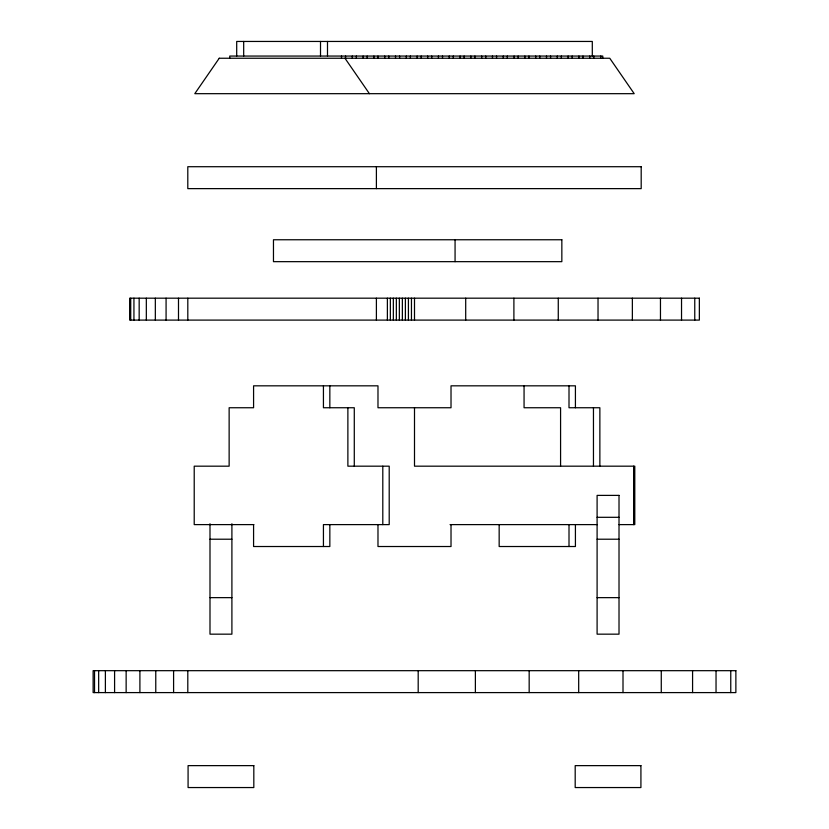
<?xml version="1.0" encoding="UTF-8"?>
<svg xmlns="http://www.w3.org/2000/svg" width="829" height="829" viewBox="0 0 829 829"><rect width="100%" height="100%" fill="white"/><g stroke="black" fill="none" stroke-linecap="round" stroke-linejoin="round"><path stroke-width="1.24" d="M597.098 517.306L619.014 517.306M253.881 524.612L194.214 524.612L194.214 466.178L229.136 466.178L229.136 407.744L253.581 407.744L253.581 385.827L377.983 385.827L377.983 407.744L451.017 407.744L451.017 385.827L575.419 385.827L575.419 407.744M450.064 524.612L597.408 524.612M619.014 524.612L634.786 524.612L634.786 466.178L414.5 466.178L414.5 407.744M209.996 539.213L231.902 539.213M597.098 539.213L619.014 539.213M209.996 597.647L231.902 597.647M597.098 597.647L619.014 597.647M344.968 58.248L369.413 93.677M730.764 670.682L730.764 692.598M716.038 670.682L716.038 692.598M694.764 298.181L694.764 320.098M692.578 670.682L692.578 692.598M681.531 298.181L681.531 320.098M661.273 670.682L661.273 692.598M660.464 298.181L660.464 320.098M633.625 466.178L633.625 524.612M632.361 298.181L632.361 320.098M623.004 670.682L623.004 692.598M602.776 58.248L602.776 56.061L229.747 56.061L229.747 58.248M600.745 56.061L600.745 58.248M599.864 466.178L599.864 407.744L569.005 407.744L569.005 385.827M598.03 298.181L598.03 320.098M593.782 56.061L593.782 58.248M593.46 407.744L593.46 466.178M592.3 56.061L592.3 41.45L236.7 41.45L236.7 56.061M589.73 56.061L589.73 58.248M582.984 56.061L582.984 58.248M578.922 56.061L578.922 58.248M578.683 670.682L578.683 692.598M575.419 524.612L575.419 546.518L499.162 546.518L499.162 524.612M572.176 56.061L572.176 58.248M569.005 524.612L569.005 546.518M568.114 56.061L568.114 58.248M561.368 56.061L561.368 58.248M560.58 466.178L560.58 407.744L524.063 407.744L524.063 385.827M558.269 298.181L558.269 320.098M557.316 56.061L557.316 58.248M550.56 56.061L550.56 58.248M546.508 56.061L546.508 58.248M539.762 56.061L539.762 58.248M535.7 56.061L535.7 58.248M529.171 670.682L529.171 692.598M528.954 56.061L528.954 58.248M524.892 56.061L524.892 58.248M518.146 56.061L518.146 58.248M514.094 56.061L514.094 58.248M513.897 298.181L513.897 320.098M507.338 56.061L507.338 58.248M503.286 56.061L503.286 58.248M496.54 56.061L496.54 58.248M492.478 56.061L492.478 58.248M485.732 56.061L485.732 58.248M481.67 56.061L481.67 58.248M475.38 670.682L475.38 692.598M474.924 56.061L474.924 58.248M470.872 56.061L470.872 58.248M465.701 298.181L465.701 320.098M464.116 56.061L464.116 58.248M460.064 56.061L460.064 58.248M455.069 239.757L455.069 261.663M453.318 56.061L453.318 58.248M451.017 524.612L451.017 546.518L377.983 546.518L377.983 524.612M449.256 56.061L449.256 58.248M442.51 56.061L442.51 58.248M438.448 56.061L438.448 58.248M431.702 56.061L431.702 58.248M427.65 56.061L427.65 58.248M421.194 56.061L421.194 58.248M418.189 670.682L418.189 692.598M417.142 56.061L417.142 58.248M414.5 298.181L414.5 320.098M411.453 298.181L411.453 320.098M410.396 56.061L410.396 58.248M408.417 298.181L408.417 320.098M406.334 56.061L406.334 58.248M405.391 298.181L405.391 320.098M402.366 298.181L402.366 320.098M399.588 56.061L399.588 58.248M399.35 298.181L399.35 320.098M396.345 298.181L396.345 320.098M395.526 56.061L395.526 58.248M393.35 298.181L393.35 320.098M390.355 298.181L390.355 320.098M388.78 56.061L388.78 58.248M387.381 298.181L387.381 320.098M384.729 56.061L384.729 58.248M382.801 466.178L382.801 524.612M377.972 56.061L377.972 58.248M376.397 166.712L376.397 188.629M376.397 298.181L376.397 320.098M373.92 56.061L373.92 58.248M367.174 56.061L367.174 58.248M363.112 56.061L363.112 58.248M356.366 56.061L356.366 58.248M354.284 466.178L354.284 407.744L323.434 407.744L323.434 385.827M352.304 56.061L352.304 58.248M347.879 407.744L347.879 466.178L389.205 466.178L389.205 524.612L323.434 524.612L323.434 546.518M345.558 56.061L345.558 58.248M341.507 56.061L341.507 58.248M329.838 385.827L329.838 407.744M329.838 524.612L329.838 546.518L253.581 546.518L253.581 524.612M327.496 41.45L327.496 56.061M320.512 41.45L320.512 56.061M243.685 41.45L243.685 56.061M231.902 523.752L231.902 634.164L209.996 634.164L209.996 523.752M187.81 298.181L187.81 320.098M187.8 670.682L187.8 692.598M178.494 298.181L178.494 320.098M173.593 670.682L173.593 692.598M166.08 298.181L166.08 320.098M155.769 670.682L155.769 692.598M155.334 298.181L155.334 320.098M146.329 298.181L146.329 320.098M139.904 670.682L139.904 692.598M139.168 298.181L139.168 320.098M133.935 298.181L133.935 320.098M130.733 298.181L130.733 320.098M126.143 670.682L126.143 692.598M114.589 670.682L114.589 692.598M105.387 670.682L105.387 692.598M98.661 670.682L98.661 692.598M94.527 670.682L94.527 692.598M219.239 58.248L194.794 93.677L634.206 93.677L609.761 58.248L219.239 58.248M641.19 166.712L187.8 166.712L187.8 188.629L641.19 188.629L641.19 166.712M561.844 239.757L273.466 239.757L273.466 261.663L561.844 261.663L561.844 239.757M699.355 298.181L129.645 298.181L129.645 320.098L699.355 320.098L699.355 298.181M619.014 495.39L597.098 495.39L597.098 634.164L619.014 634.164L619.014 495.39M735.872 670.682L93.128 670.682L93.128 692.598L735.872 692.598L735.872 670.682M253.819 765.633L188.079 765.633L188.079 787.55L253.819 787.55L253.819 765.633M640.921 765.633L575.191 765.633L575.191 787.55L640.921 787.55L640.921 765.633"/></g></svg>
